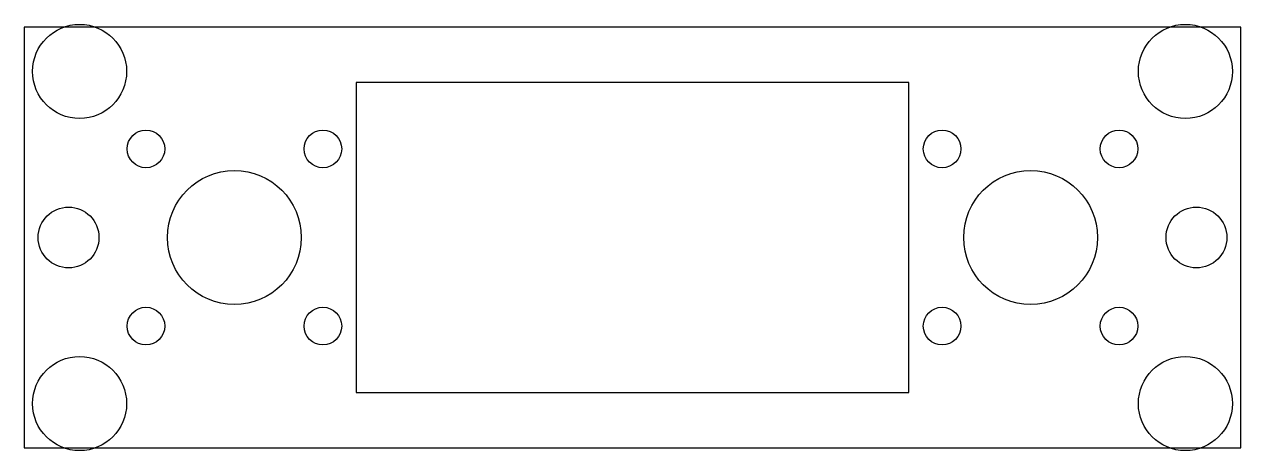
# Model space of a CAD drawing. Header units: millimetres. Extents: x -55 to 55, y -19 to 19.
import ezdxf

# ---------------------------------------------------------------- set-up
doc = ezdxf.new("R2010")
doc.units = ezdxf.units.MM

msp = doc.modelspace()

# ---------------------------------------------------------------- linework, layer by layer
at = {"layer": 'CUT'}
for points in [[(-55, -19), (55, -19), (55, 19), (-55, 19)], [(-25, -14), (25, -14), (25, 14), (-25, 14)]]:
    msp.add_lwpolyline(points, close=True, dxfattribs=at)
at = {"layer": 'DRILL'}
for centre, radius in [((-50, 15), 4.25), ((50, 15), 4.25), ((-44, 8), 1.7), ((-28, 8), 1.7), ((28, 8), 1.7), ((44, 8), 1.7), ((-36, 0), 6.05), ((36, 0), 6.05), ((-51, 0), 2.75), ((51, 0), 2.75), ((-44, -8), 1.7), ((-28, -8), 1.7), ((28, -8), 1.7), ((44, -8), 1.7), ((-50, -15), 4.25), ((50, -15), 4.25)]:
    msp.add_circle(centre, radius, dxfattribs=at)

doc.saveas('drawing.dxf')
